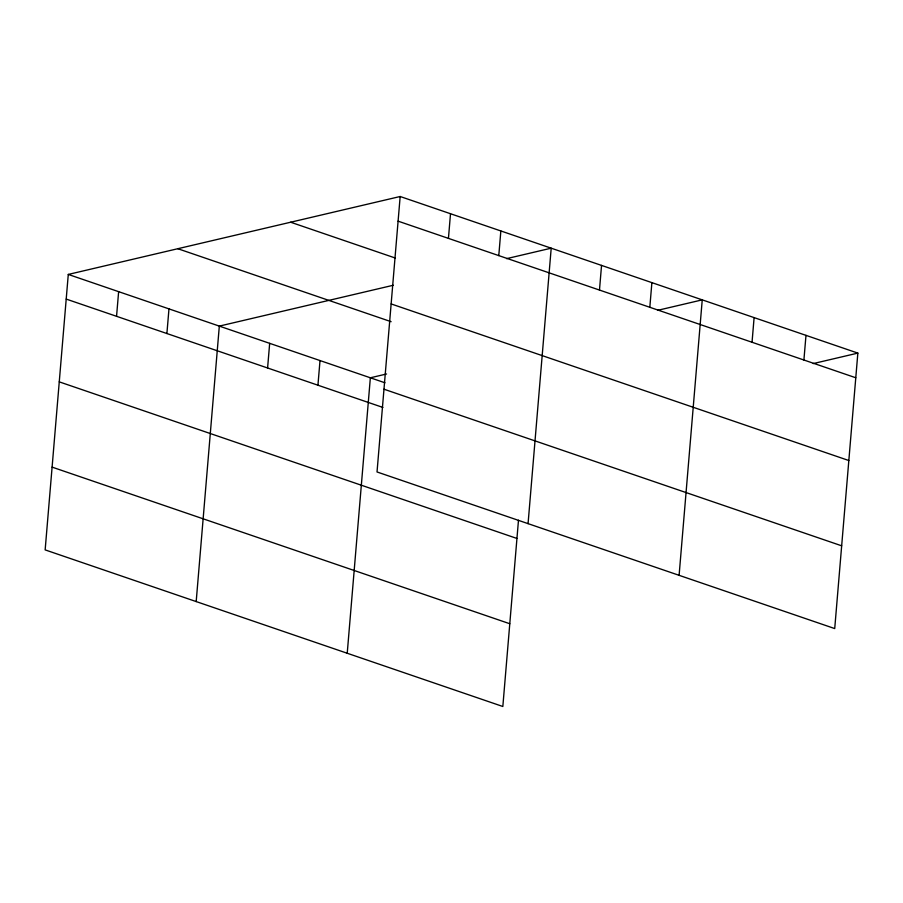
<?xml version="1.0" encoding="UTF-8"?>
<svg xmlns="http://www.w3.org/2000/svg" width="903" height="903" viewBox="0 0 903 903"><rect width="100%" height="100%" fill="white"/><g stroke="black" fill="none" stroke-linecap="round" stroke-linejoin="round"><path stroke-width="1.35" d="M400.164 196.504L377.025 471.964L834.722 628.567L857.85 353.107L400.164 196.504L68.278 274.433L45.15 549.893L502.836 706.496L518.48 520.218M116.555 316.31L118.632 291.658M166.897 333.534L168.974 308.882M196.188 601.579L219.316 326.107L393.324 285.246M267.593 367.995L269.67 343.332M317.935 385.22L320.012 360.557M347.226 653.253L370.354 377.793L386.586 373.977M448.441 238.381L450.507 213.729M498.783 255.605L500.849 230.954M528.063 523.65L551.202 248.178L506.583 258.653M599.479 290.066L601.545 265.403M649.821 307.291L651.887 282.628M679.101 575.324L702.241 299.864L657.621 310.339M752.041 342.26L754.107 317.608M803.907 360.015L805.984 335.352M813.231 363.582L857.85 353.107M398.088 221.156L855.784 377.759M290.642 222.217L395.311 258.032M391.146 303.927L848.831 460.53M177.801 248.709L391.112 321.694M68.278 274.433L384.983 382.793M383.978 389.204L841.664 545.807M66.212 299.085L382.917 407.445M59.259 381.856L516.945 538.459M52.103 467.122L509.789 623.736"/></g></svg>
